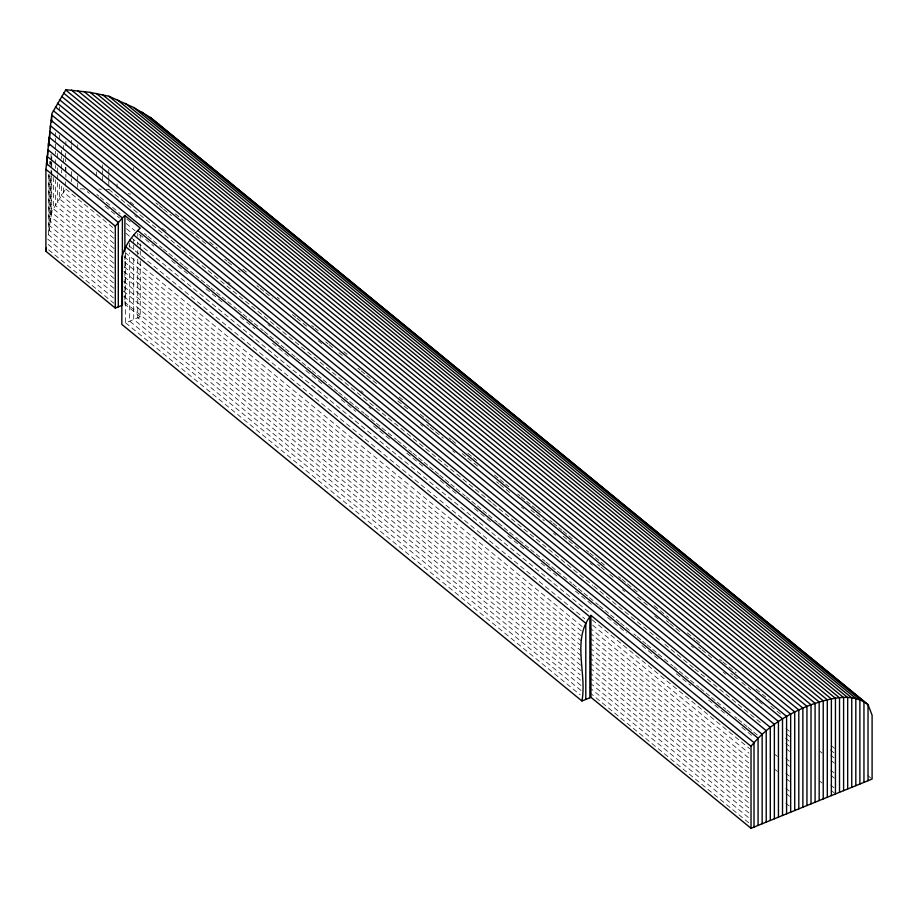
<?xml version="1.0" encoding="UTF-8"?>
<svg xmlns="http://www.w3.org/2000/svg" width="918" height="918" viewBox="0 0 918 918"><rect width="100%" height="100%" fill="white"/><g stroke="black" fill="none" stroke-linecap="round" stroke-linejoin="round"><path stroke-width="0.69" stroke-dasharray="4.59 3.44" d="M113.855 288.252L48.402 234.687L51.947 211.129L65.878 188.626M140.247 260.964L140.247 316.756L125.64 322.838L125.64 252.347M80.187 188.856L83.917 188.913L89.459 193.457M98.834 189.154L101.324 189.2M106.293 189.28L108.944 189.315M128.153 193.526L130.93 194.134M831.146 745.542L834.462 748.25M867.671 775.423L870.998 778.143M175.304 213.825L184.174 221.077M209.671 241.939L217.428 248.285M242.914 269.146L247.355 272.784M277.282 297.271L279.497 299.084M311.638 325.385L313.853 327.198M314.966 328.105L318.282 330.824M343.78 351.686L347.107 354.405M399.192 397.035L402.52 399.766M420.249 414.27L424.69 417.897M425.791 418.815L429.119 421.534M449.074 437.852L451.289 439.676M452.402 440.583L455.718 443.302M467.916 453.274L472.345 456.9M473.459 457.807L476.775 460.526M494.515 475.042L498.944 478.668M500.058 479.575L504.487 483.212M505.6 484.119L508.928 486.838M517.786 494.091L520.001 495.904M521.114 496.81L525.544 500.436M526.657 501.343L531.086 504.98M532.199 505.887L535.527 508.606M536.628 509.513L541.069 513.139M549.928 520.391L552.143 522.204M553.256 523.111L557.685 526.748M558.798 527.655L562.126 530.375M563.227 531.281L567.668 534.907M568.77 535.814L573.211 539.44M586.51 550.33L588.725 552.143M589.826 553.049L594.267 556.675M595.369 557.582L599.81 561.208M600.911 562.114L605.352 565.74M618.652 576.63L620.866 578.443M621.979 579.35L626.409 582.976M627.51 583.882L637.494 592.053M654.121 605.65L668.522 617.447M687.364 632.869L695.121 639.215M696.234 640.121L700.663 643.747M719.505 659.17L721.732 660.983M722.833 661.889L736.133 672.768M756.088 689.097L769.387 699.986M830.342 749.868L834.783 753.494M155.911 202.935L158.126 204.748M159.239 205.655L162.566 208.386M163.679 209.293L171.448 215.65M190.313 231.084L194.754 234.721M195.855 235.628L206.952 244.716M224.715 259.243L226.93 261.056M228.043 261.963L232.483 265.6M238.026 270.144L240.252 271.957M256.902 285.578L259.117 287.403M260.23 288.309L264.671 291.935M265.772 292.842L272.439 298.293M292.406 314.644L295.745 317.364M296.847 318.271L309.056 328.265M325.706 341.886L327.921 343.711M329.034 344.617L333.475 348.243M339.017 352.787L342.357 355.507M357.894 368.221L360.108 370.046M361.222 370.952L365.662 374.578M366.764 375.496L376.759 383.667M397.838 400.925L410.048 410.908M426.698 424.541L428.913 426.354M430.026 427.26L434.466 430.898M435.58 431.804L443.348 438.161M462.213 453.595L466.654 457.233M467.755 458.139L478.852 467.216M496.615 481.755L498.83 483.568M499.943 484.474L512.152 494.469M531.017 509.903L535.458 513.541M536.571 514.447L544.34 520.804M563.204 536.238L567.645 539.876M568.747 540.782L580.956 550.777M597.607 564.398L599.821 566.211M600.934 567.117L604.262 569.849M609.816 574.393L613.144 577.112M637.562 597.09L648.659 606.178M666.411 620.706L668.637 622.519M669.738 623.425L681.948 633.42M698.598 647.041L700.813 648.854M701.926 649.772L714.135 659.755M730.785 673.376L733 675.2M734.113 676.107L737.441 678.827M741.882 682.464L750.752 689.728M770.73 706.08L782.939 716.063M830.664 755.112L833.992 757.843M318.443 340.934L321.77 343.665M420.524 424.472L422.739 426.285M452.7 450.795L454.915 452.62M521.481 507.092L523.708 508.905M553.657 533.427L555.883 535.24M590.274 563.388L592.489 565.201M622.45 589.712L624.665 591.536M654.626 616.047L660.168 620.591M691.243 646.008L693.457 647.821M723.418 672.343L725.633 674.156M755.594 698.667L757.809 700.491M758.922 701.398L762.25 704.117M819.946 751.337L822.161 753.15M831.042 760.414L834.37 763.133M785.934 728.49L789.262 731.21M786.313 733.792L789.641 736.511M830.675 770.087L834.003 772.818M130.356 201.983L133.684 204.703M162.509 228.295L166.95 231.921M227.928 281.826L230.143 283.639M360.969 390.701L363.184 392.514M785.578 738.187L790.019 741.813M831.042 775.377L834.359 778.097M108.783 189.315L491.727 502.697M492.84 503.603L592.741 585.363M593.843 586.269L660.444 640.764M664.884 644.402L693.744 668.017M694.857 668.924L737.039 703.44M738.141 704.347L761.458 723.43M785.877 743.408L789.205 746.139M134.751 215.558L136.977 217.371M267.941 324.547L270.156 326.36M368.933 407.202L371.159 409.015M786.244 748.709L789.583 751.429M830.641 785.039L833.969 787.759M819.912 781.241L822.138 783.054M831.008 790.329L834.336 793.049M96.792 194.467L99.006 196.28M100.119 197.186L120.097 213.538M126.753 218.989L132.295 223.522M144.505 233.516L146.719 235.329M147.832 236.236L152.273 239.873M153.386 240.78L162.256 248.044M163.37 248.95L167.81 252.588M168.912 253.494L173.353 257.12M174.466 258.027L178.907 261.664M180.008 262.571L183.348 265.291M184.449 266.209L194.444 274.379M195.545 275.285L199.986 278.923M201.099 279.829L205.54 283.455M206.642 284.362L209.97 287.093M211.083 288L215.523 291.626M216.637 292.544L221.066 296.17M222.179 297.076L226.62 300.714M227.733 301.62L236.603 308.884M237.716 309.791L242.157 313.428M243.259 314.335L247.699 317.961M248.812 318.867L253.253 322.505M254.355 323.411L263.236 330.675M264.35 331.582L268.79 335.219M269.892 336.126L274.333 339.763M275.446 340.67L279.887 344.296M280.988 345.202L284.316 347.933M285.429 348.84L295.412 357.01M296.525 357.917L300.966 361.554M302.079 362.461L306.509 366.098M307.622 367.005L310.95 369.724M312.063 370.631L316.503 374.269M317.605 375.175L322.046 378.801M323.159 379.719L327.6 383.345M328.701 384.252L333.142 387.889M334.255 388.796L337.583 391.516M338.696 392.422L343.137 396.06M344.239 396.966L348.679 400.604M349.792 401.51L354.233 405.136M355.335 406.043L364.216 413.318M365.33 414.225L369.759 417.851M370.872 418.757L375.313 422.395M376.426 423.301L380.855 426.939M381.968 427.845L396.392 439.642M397.505 440.56L401.946 444.186M403.048 445.092L407.489 448.73M408.602 449.636L411.93 452.356M413.043 453.274L417.483 456.9M418.585 457.807L423.026 461.444M424.139 462.351L428.58 465.977M429.681 466.895L434.122 470.521M435.235 471.427L438.563 474.158M439.676 475.065L444.105 478.691M445.219 479.598L449.659 483.235M450.772 484.142L455.202 487.779M456.315 488.686L465.196 495.949M466.298 496.856L470.739 500.494M471.852 501.4L476.293 505.026M477.406 505.933L481.835 509.57M482.948 510.477L487.389 514.114M488.502 515.021L497.372 522.285M498.485 523.191L502.926 526.817M504.028 527.735L508.469 531.361M509.582 532.268L518.452 539.532M519.565 540.45L524.006 544.076M525.119 544.982L529.548 548.62M530.661 549.526L535.102 553.152M536.215 554.07L545.085 561.334M546.199 562.241L550.639 565.867M551.752 566.773L556.182 570.411M557.295 571.317L571.719 583.125M572.832 584.032L577.273 587.669M578.374 588.576L582.815 592.202M583.928 593.108L588.369 596.746M589.471 597.652L598.352 604.916M599.465 605.823L603.906 609.46M605.008 610.367L609.449 613.993M610.562 614.911L615.003 618.537M616.104 619.443L619.432 622.175M620.545 623.081L624.986 626.707M626.099 627.614L629.427 630.345M633.856 633.971L636.082 635.795M637.195 636.702L641.625 640.328M642.738 641.246L646.065 643.966M647.179 644.872L651.619 648.51M652.721 649.416L657.162 653.042M658.275 653.949L672.699 665.757M673.812 666.663L678.253 670.301M679.354 671.207L683.795 674.845M684.908 675.751L689.349 679.377M690.451 680.284L699.332 687.548M700.445 688.466L704.875 692.092M705.988 692.998L710.429 696.636M711.542 697.542L715.971 701.168M717.084 702.086L725.966 709.35M727.067 710.257L730.395 712.976M734.836 716.614L737.062 718.427M738.164 719.333L742.605 722.971M743.718 723.877L747.045 726.597M748.159 727.504L752.599 731.141M753.701 732.048L758.142 735.685M785.888 758.383L789.216 761.102M104.996 206.171L119.42 217.979M126.076 223.418L134.957 230.682M139.387 234.319L153.811 246.116M171.563 260.655L188.213 274.264M205.965 288.791L222.604 302.412M240.355 316.939L254.779 328.747M272.531 343.275L289.181 356.895M305.82 370.516L323.572 385.044M341.324 399.571L355.748 411.379M373.5 425.906L390.15 439.527M406.789 453.148L424.541 467.675M440.078 480.378L456.716 493.999M474.468 508.526L491.119 522.147M507.757 535.768L525.509 550.295M541.046 563.009L557.685 576.63M575.437 591.158L592.087 604.778M607.613 617.493L626.478 632.927M642.015 645.641L658.654 659.25M676.405 673.778L690.829 685.585M708.581 700.113L727.446 715.547M741.87 727.354L754.08 737.338M775.159 754.596L777.374 756.409M786.256 763.673L789.583 766.392M126.512 228.766L132.054 233.31M125.835 233.206L130.276 236.833M131.377 237.739L590.641 613.568M785.877 773.346L789.216 776.066M65.671 188.959L113.35 227.974M592.259 619.891L749.685 748.709M775.182 769.582L777.397 771.395M786.267 778.648L789.595 781.367M113.522 233.103L63.629 192.275L63.629 186.606M129.048 245.806L584.8 618.778M592.569 625.124L748.916 753.081M113.706 238.244L61.575 195.58L61.575 184.243M589.551 627.648L749.272 758.348M785.865 788.31L789.193 791.029M113.889 243.385L59.521 198.896L59.521 183.313M124.986 252.461L582.092 626.524M589.849 632.881L749.616 763.627M786.233 793.588L789.56 796.308M114.073 248.514L57.478 202.201L57.478 180.697M124.056 256.696L581.289 630.861M590.159 638.125L748.859 767.999M113.063 252.679L55.424 205.517L55.424 179.79M124.148 261.756L580.807 635.463M589.677 642.715L749.283 773.335M785.865 803.261L789.182 805.981M113.247 257.82L53.37 208.822L53.37 177.541M124.332 266.897L581.117 640.695M589.987 647.959L749.639 778.602M113.901 263.351L51.741 212.483L51.741 176.646M123.896 271.521L580.119 644.872M590.113 653.042L748.847 782.951M113.235 267.781L51.075 216.923L51.075 175.705M124.332 276.869L580.509 650.173M589.39 657.449L749.214 788.241M113.671 273.128L50.41 221.364L50.41 175.671M123.655 281.298L580.899 655.486M589.769 662.75L749.581 793.531M114.096 278.475L49.733 225.805L49.733 175.694M124.091 286.646L580.176 659.881M590.159 668.052L748.847 797.914M113.43 282.905L49.067 230.246L49.067 174.386M123.414 291.086L580.555 665.183M589.436 672.446L749.214 803.204M123.85 296.422L580.945 670.484M589.815 677.748L749.581 808.494M47.736 239.128L113.189 292.693M124.274 301.77L580.222 674.879M590.205 683.061L748.836 812.878M140.247 316.756L124.894 304.179L124.894 255.537M48.172 244.475L113.511 297.948M580.532 680.123L137.757 317.789L137.757 259.163M589.402 687.387L749.203 818.156M48.608 249.822L113.878 303.238M580.899 685.425L133.718 319.475L133.718 256.489M589.781 692.688L749.57 823.446M581.002 690.485L129.679 321.151L129.679 252.989M125.64 322.838L580.256 694.869M140.247 235.215L140.247 238.083M140.247 243.798L140.247 249.524M140.247 250.958L140.247 255.25M137.757 233.424L137.757 236.282M137.757 241.996L137.757 244.865M137.757 250.58L137.757 257.728M133.707 167.581L133.707 171.861M133.718 239.323L133.718 243.614M133.718 245.037L133.718 250.763M129.679 243.041L129.679 247.309M117.056 183.956L117.056 188.236M108.783 169.268L108.783 173.559M108.783 174.994L108.783 179.297M108.783 180.72L108.783 186.457M102.564 164.884L102.564 169.176M102.564 170.61L102.564 174.902M102.564 176.336L102.564 182.062M96.344 171.987L96.344 176.267M77.697 144.746L77.697 149.003M77.697 176.026L77.697 181.707M77.697 183.13L77.697 187.398M71.478 140.133L71.478 144.424M71.478 145.847L71.478 150.139M71.478 171.574L71.478 177.289M71.478 178.712L71.478 181.569M65.878 141.315L65.878 145.618M65.878 167.122L65.878 172.859M65.878 174.294L65.878 177.163M65.671 153.111L65.671 157.414M65.671 158.848L65.671 161.706M65.671 167.443L65.671 173.181M65.671 181.787L65.671 186.09M63.629 145.526L63.629 149.772M63.629 158.275L63.629 163.943M61.575 150.219L61.575 154.476M61.575 155.888L61.575 158.722M61.575 164.391L61.575 168.648M61.575 170.059L61.575 172.905M59.521 106.821L59.521 111.067M59.521 135.141L59.521 139.398M57.478 153.444L57.478 159.181M57.478 167.787L57.478 173.525M57.478 174.959L57.478 179.262M55.424 132.64L55.424 136.92M55.424 138.354L55.424 142.634M55.424 144.069L55.424 149.783M55.424 151.206L55.424 154.075M55.424 159.789L55.424 164.07M55.424 165.504L55.424 168.361M51.741 156.588L51.741 160.879M51.741 162.314L51.741 169.486M51.741 170.92L51.741 175.212M51.075 154.385L51.075 160.076M51.075 161.488L51.075 168.602M51.075 170.025L51.075 174.282M50.41 161.396L50.41 164.253M49.733 161.384L49.733 164.242M48.402 174.672L48.402 234.687"/><path stroke-width="1.38" d="M590.94 697.313L581.943 700.985L121.83 324.41L121.83 257.568C124.527 245.932 131.79 236.213 140.247 228.066L124.894 215.478L122.381 217.968L122.381 305.201L115.289 308.092L45.9 251.302L45.9 169.36L51.075 120.281L51.947 113.465L65.878 89.712L90.136 92.374L108.944 96.264L133.707 107.521L150.357 117.447L868.026 704.588L872.1 715.26L872.1 779.049L751.027 828.288L590.94 697.313L590.94 615.358L751.027 746.311L751.027 828.288M45.9 251.302L46.393 248.009M590.94 615.358C571.535 639.41 587.084 673.353 581.943 700.985M115.289 308.092L115.289 226.149L122.381 217.968L47.059 156.335L47.059 164.919M751.027 746.311C766.438 726.999 788.172 713.55 811.019 704.737C828.851 698.827 851.64 691.759 868.026 704.588L868.026 780.713M45.9 169.36L115.289 226.149M150.357 117.447L863.953 701.421L863.953 782.365M142.038 112.122L859.879 699.573L859.879 784.018M133.707 107.521L855.817 698.449L855.817 785.682M125.387 103.401L851.743 697.806L851.743 787.334M117.056 99.649L847.67 697.531L847.67 788.987M108.783 96.229L843.596 697.554L843.596 790.639M102.564 94.738L839.522 697.818L839.522 792.303M96.344 93.464L835.449 698.3L835.449 793.955M90.136 92.374L831.375 698.965L831.375 795.619M83.917 91.467L827.302 699.814L827.302 797.272M77.697 90.71L823.228 700.824L823.228 798.924M71.478 90.113L819.166 701.983L819.166 800.576M65.671 90.01L815.092 703.291L815.092 802.24M63.629 93.108L811.019 704.737L811.019 803.893M61.575 96.356L806.945 706.321L806.945 805.545M59.521 99.729L802.871 708.042L802.871 807.209M57.478 103.252L798.798 709.912L798.798 808.861M55.424 106.913L794.724 711.92L794.724 810.514M53.37 110.722L790.662 714.066L790.662 812.178M51.075 120.281L782.515 718.84L782.515 815.482M137.757 230.556L758.084 738.198L758.084 825.42M46.393 163.565L118.307 222.408L118.307 306.853M133.718 235.019L754.011 742.628L754.011 827.084M129.679 240.206L589.872 616.804L589.872 697.749M125.64 246.713L585.799 623.288L585.799 699.413M158.688 124.091L160.065 126.454M786.588 813.83L786.588 716.373L51.741 115.025L51.741 122.186M778.441 817.146L778.441 721.491L50.41 125.709L50.41 128.554M774.367 818.799L774.367 724.313L49.733 131.32L49.733 137.046M770.294 820.451L770.294 727.366L49.067 137.149L49.067 145.744M766.22 822.115L766.22 730.659L48.402 143.231L48.402 146.088M762.147 823.767L762.147 734.239L47.736 149.6L47.736 155.291M124.894 215.478L124.894 251.245"/></g></svg>
